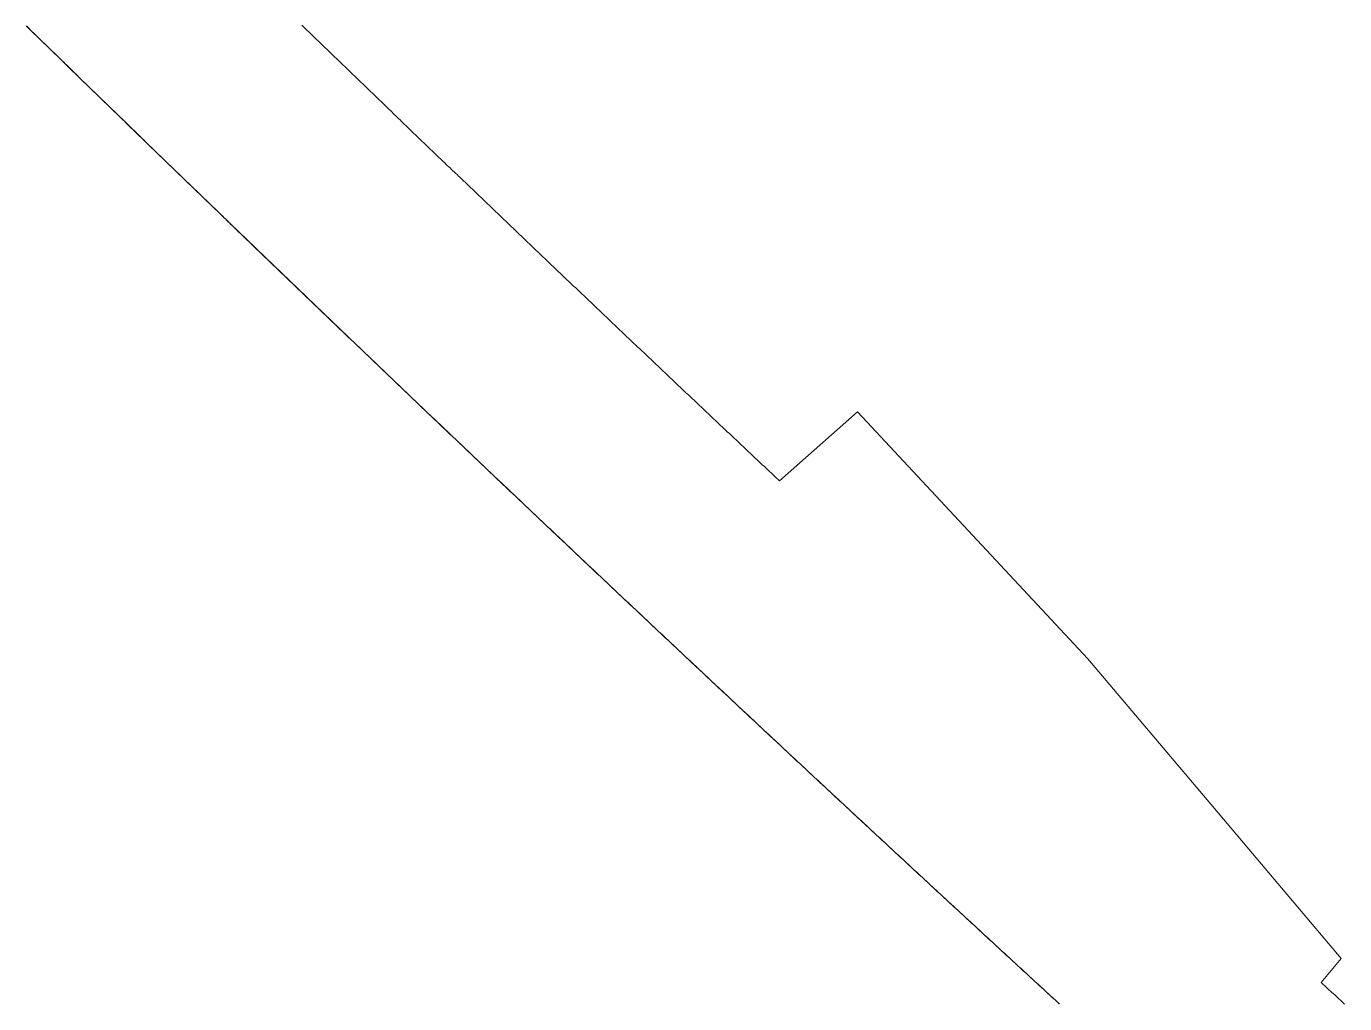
# Model space of a CAD drawing. Extents: x 174934 to 192674, y 648863 to 672607.
# Drawn here: x 188968.6 to 189037.1, y 652396 to 652446.8 of the extents above; entities that cross this region are included whole.
import ezdxf

# ---------------------------------------------------------------- set-up
doc = ezdxf.new("R2010")
doc.units = 0
doc.layers.add('pspecial', color=7, linetype='Continuous', lineweight=0)

msp = doc.modelspace()

# ---------------------------------------------------------------- linework, layer by layer
at = {"layer": 'pspecial', "flags": 128}
for points in [[(188968.583, 652446.804), (188968.655, 652446.734), (188968.726, 652446.664), (188968.798, 652446.594), (188968.87, 652446.524), (188968.941, 652446.454), (188969.013, 652446.385), (188969.084, 652446.315), (188969.156, 652446.245), (188969.228, 652446.175), (188969.299, 652446.105), (188969.371, 652446.036), (188969.442, 652445.966), (188969.514, 652445.896), (188969.586, 652445.826), (188969.657, 652445.756), (188969.729, 652445.687), (188969.8, 652445.617), (188969.872, 652445.547), (188969.944, 652445.477), (188970.015, 652445.408), (188970.087, 652445.338), (188970.159, 652445.268), (188970.23, 652445.198), (188970.302, 652445.129), (188970.374, 652445.059), (188970.445, 652444.989), (188970.517, 652444.919), (188970.589, 652444.849), (188970.66, 652444.78), (188970.732, 652444.71), (188970.804, 652444.64), (188970.875, 652444.571), (188970.947, 652444.501), (188971.019, 652444.431), (188971.09, 652444.361), (188971.162, 652444.292), (188971.234, 652444.222), (188971.305, 652444.152), (188971.377, 652444.082), (188971.449, 652444.013), (188971.52, 652443.943), (188971.592, 652443.873), (188971.664, 652443.804), (188971.735, 652443.734), (188971.807, 652443.664), (188971.879, 652443.594), (188971.951, 652443.525), (188972.022, 652443.455), (188972.094, 652443.385), (188972.166, 652443.316), (188972.237, 652443.246), (188972.309, 652443.176), (188972.381, 652443.107), (188972.453, 652443.037), (188972.524, 652442.967), (188972.596, 652442.898), (188972.668, 652442.828), (188972.74, 652442.758), (188972.811, 652442.689), (188972.883, 652442.619), (188972.955, 652442.549), (188973.027, 652442.48), (188973.098, 652442.41), (188973.17, 652442.34), (188973.242, 652442.271), (188973.314, 652442.201), (188973.385, 652442.132), (188973.457, 652442.062), (188973.529, 652441.992), (188973.601, 652441.923), (188973.673, 652441.853), (188973.744, 652441.783), (188973.816, 652441.714), (188973.888, 652441.644), (188973.96, 652441.575), (188974.031, 652441.505), (188974.103, 652441.435), (188974.175, 652441.366), (188974.247, 652441.296), (188974.319, 652441.226), (188974.39, 652441.157), (188974.462, 652441.087), (188974.534, 652441.018), (188974.606, 652440.948), (188974.678, 652440.879), (188974.75, 652440.809), (188974.821, 652440.739), (188974.893, 652440.67), (188974.965, 652440.6), (188975.037, 652440.531), (188975.109, 652440.461), (188975.181, 652440.392), (188975.252, 652440.322), (188975.324, 652440.252), (188975.396, 652440.183), (188975.468, 652440.113), (188975.54, 652440.044), (188975.612, 652439.974), (188975.683, 652439.905), (188975.755, 652439.835), (188975.827, 652439.766), (188975.899, 652439.696), (188975.971, 652439.626), (188976.043, 652439.557), (188976.115, 652439.487), (188976.187, 652439.418), (188976.258, 652439.348), (188976.33, 652439.279), (188976.402, 652439.209), (188976.474, 652439.14), (188976.546, 652439.07), (188976.618, 652439.001), (188976.69, 652438.931), (188976.762, 652438.862), (188976.834, 652438.792), (188976.906, 652438.723), (188976.977, 652438.653), (188977.049, 652438.584), (188977.121, 652438.514), (188977.193, 652438.445), (188977.265, 652438.375), (188977.337, 652438.306), (188977.409, 652438.236), (188977.481, 652438.167), (188977.553, 652438.097), (188977.625, 652438.028), (188977.697, 652437.959), (188977.769, 652437.889), (188977.841, 652437.82), (188977.912, 652437.75), (188977.984, 652437.681), (188978.056, 652437.611), (188978.128, 652437.542), (188978.2, 652437.472), (188978.272, 652437.403), (188978.344, 652437.334), (188978.416, 652437.264), (188978.488, 652437.195), (188978.56, 652437.125), (188978.632, 652437.056), (188978.704, 652436.986), (188978.776, 652436.917), (188978.848, 652436.848), (188978.92, 652436.778), (188978.992, 652436.709), (188979.064, 652436.639), (188979.136, 652436.57), (188979.208, 652436.5), (188979.28, 652436.431), (188979.352, 652436.362), (188979.424, 652436.292), (188979.496, 652436.223), (188979.568, 652436.154), (188979.64, 652436.084), (188979.712, 652436.015), (188979.784, 652435.945), (188979.856, 652435.876), (188979.928, 652435.807), (188980, 652435.737), (188980.072, 652435.668), (188980.144, 652435.599), (188980.216, 652435.529), (188980.288, 652435.46), (188980.36, 652435.39), (188980.432, 652435.321), (188980.504, 652435.252), (188980.576, 652435.182), (188980.648, 652435.113), (188980.72, 652435.044), (188980.793, 652434.974), (188980.865, 652434.905), (188980.937, 652434.836), (188981.009, 652434.766), (188981.081, 652434.697), (188981.153, 652434.628), (188981.225, 652434.558), (188981.297, 652434.489), (188981.369, 652434.42), (188981.441, 652434.35), (188981.513, 652434.281), (188981.585, 652434.212), (188981.657, 652434.143), (188981.73, 652434.073), (188981.802, 652434.004), (188981.874, 652433.935), (188981.946, 652433.865), (188982.018, 652433.796), (188982.09, 652433.727), (188982.162, 652433.657), (188982.234, 652433.588), (188982.306, 652433.519), (188982.378, 652433.45), (188982.451, 652433.38), (188982.523, 652433.311), (188982.595, 652433.242), (188982.667, 652433.173), (188982.739, 652433.103), (188982.811, 652433.034), (188982.883, 652432.965), (188982.956, 652432.896), (188983.028, 652432.826), (188983.1, 652432.757), (188983.172, 652432.688), (188983.244, 652432.619), (188983.316, 652432.549), (188983.388, 652432.48), (188983.461, 652432.411), (188983.533, 652432.342), (188983.605, 652432.272), (188983.677, 652432.203), (188983.749, 652432.134), (188983.821, 652432.065), (188983.894, 652431.996), (188983.966, 652431.926), (188984.038, 652431.857), (188984.11, 652431.788), (188984.182, 652431.719), (188984.255, 652431.649), (188984.327, 652431.58), (188984.399, 652431.511), (188984.471, 652431.442), (188984.543, 652431.373), (188984.616, 652431.304), (188984.688, 652431.234), (188984.76, 652431.165), (188984.832, 652431.096), (188984.904, 652431.027), (188984.977, 652430.958), (188985.049, 652430.888), (188985.121, 652430.819), (188985.193, 652430.75), (188985.265, 652430.681), (188985.338, 652430.612), (188985.41, 652430.543), (188985.482, 652430.474), (188985.554, 652430.404), (188985.627, 652430.335), (188985.699, 652430.266), (188985.771, 652430.197), (188985.843, 652430.128), (188985.916, 652430.059), (188985.988, 652429.99), (188986.06, 652429.92), (188986.132, 652429.851), (188986.205, 652429.782), (188986.277, 652429.713), (188986.349, 652429.644), (188986.422, 652429.575), (188986.494, 652429.506), (188986.566, 652429.437), (188986.638, 652429.368), (188986.711, 652429.298), (188986.783, 652429.229), (188986.855, 652429.16), (188986.927, 652429.091), (188987, 652429.022), (188987.072, 652428.953), (188987.144, 652428.884), (188987.217, 652428.815), (188987.289, 652428.746), (188987.361, 652428.677), (188987.434, 652428.608), (188987.506, 652428.539), (188987.578, 652428.469), (188987.651, 652428.4), (188987.723, 652428.331), (188987.795, 652428.262), (188987.868, 652428.193), (188987.94, 652428.124), (188988.012, 652428.055), (188988.085, 652427.986), (188988.157, 652427.917), (188988.229, 652427.848), (188988.302, 652427.779), (188988.374, 652427.71), (188988.446, 652427.641), (188988.519, 652427.572), (188988.591, 652427.503), (188988.663, 652427.434), (188988.736, 652427.365), (188988.808, 652427.296), (188988.88, 652427.227), (188988.953, 652427.158), (188989.025, 652427.089), (188989.098, 652427.02), (188989.17, 652426.951), (188989.242, 652426.882), (188989.315, 652426.813), (188989.387, 652426.744), (188989.459, 652426.675), (188989.532, 652426.606), (188989.604, 652426.537), (188989.677, 652426.468), (188989.749, 652426.399), (188989.821, 652426.33), (188989.894, 652426.261), (188989.966, 652426.192), (188990.039, 652426.123), (188990.111, 652426.054), (188990.184, 652425.985), (188990.256, 652425.916), (188990.328, 652425.847), (188990.401, 652425.778), (188990.473, 652425.709), (188990.546, 652425.64), (188990.618, 652425.571), (188990.691, 652425.502), (188990.763, 652425.433), (188990.835, 652425.364), (188990.908, 652425.296), (188990.98, 652425.227), (188991.053, 652425.158), (188991.125, 652425.089), (188991.198, 652425.02), (188991.27, 652424.951), (188991.343, 652424.882), (188991.415, 652424.813), (188991.488, 652424.744), (188991.56, 652424.675), (188991.632, 652424.606), (188991.705, 652424.537), (188991.777, 652424.469), (188991.85, 652424.4), (188991.922, 652424.331), (188991.995, 652424.262), (188992.067, 652424.193), (188992.14, 652424.124), (188992.212, 652424.055), (188992.285, 652423.986), (188992.357, 652423.918), (188992.43, 652423.849), (188992.502, 652423.78), (188992.575, 652423.711), (188992.647, 652423.642), (188992.72, 652423.573), (188992.792, 652423.504), (188992.865, 652423.435), (188992.937, 652423.367), (188993.01, 652423.298), (188993.083, 652423.229), (188993.155, 652423.16), (188993.228, 652423.091), (188993.3, 652423.022), (188993.373, 652422.954), (188993.445, 652422.885), (188993.518, 652422.816), (188993.59, 652422.747), (188993.663, 652422.678), (188993.735, 652422.609), (188993.808, 652422.541), (188993.881, 652422.472), (188993.953, 652422.403), (188994.026, 652422.334), (188994.098, 652422.265), (188994.171, 652422.197), (188994.243, 652422.128), (188994.316, 652422.059), (188994.389, 652421.99), (188994.461, 652421.921), (188994.534, 652421.853), (188994.606, 652421.784), (188994.679, 652421.715), (188994.751, 652421.646), (188994.824, 652421.578), (188994.897, 652421.509), (188994.969, 652421.44), (188995.042, 652421.371), (188995.114, 652421.302), (188995.187, 652421.234), (188995.26, 652421.165), (188995.332, 652421.096), (188995.405, 652421.027), (188995.478, 652420.959), (188995.55, 652420.89), (188995.623, 652420.821), (188995.695, 652420.752), (188995.768, 652420.684), (188995.841, 652420.615), (188995.913, 652420.546), (188995.986, 652420.478), (188996.059, 652420.409), (188996.131, 652420.34), (188996.204, 652420.271), (188996.277, 652420.203), (188996.349, 652420.134), (188996.422, 652420.065), (188996.494, 652419.997), (188996.567, 652419.928), (188996.64, 652419.859), (188996.712, 652419.79), (188996.785, 652419.722), (188996.858, 652419.653), (188996.93, 652419.584), (188997.003, 652419.516), (188997.076, 652419.447), (188997.149, 652419.378), (188997.221, 652419.31), (188997.294, 652419.241), (188997.367, 652419.172), (188997.439, 652419.104), (188997.512, 652419.035), (188997.585, 652418.966), (188997.657, 652418.898), (188997.73, 652418.829), (188997.803, 652418.76), (188997.876, 652418.692), (188997.948, 652418.623), (188998.021, 652418.554), (188998.094, 652418.486), (188998.166, 652418.417), (188998.239, 652418.348), (188998.312, 652418.28), (188998.385, 652418.211), (188998.457, 652418.143), (188998.53, 652418.074), (188998.603, 652418.005), (188998.676, 652417.937), (188998.748, 652417.868), (188998.821, 652417.799), (188998.894, 652417.731), (188998.967, 652417.662), (188999.039, 652417.594), (188999.112, 652417.525), (188999.185, 652417.456), (188999.258, 652417.388), (188999.33, 652417.319), (188999.403, 652417.251), (188999.476, 652417.182), (188999.549, 652417.113), (188999.621, 652417.045), (188999.694, 652416.976), (188999.767, 652416.908), (188999.84, 652416.839), (188999.913, 652416.771), (188999.985, 652416.702), (189000.058, 652416.633), (189000.131, 652416.565), (189000.204, 652416.496), (189000.277, 652416.428), (189000.349, 652416.359), (189000.422, 652416.291), (189000.495, 652416.222), (189000.568, 652416.154), (189000.641, 652416.085), (189000.713, 652416.016), (189000.786, 652415.948), (189000.859, 652415.879), (189000.932, 652415.811), (189001.005, 652415.742), (189001.078, 652415.674), (189001.15, 652415.605), (189001.223, 652415.537), (189001.296, 652415.468), (189001.369, 652415.4), (189001.442, 652415.331), (189001.515, 652415.263), (189001.587, 652415.194), (189001.66, 652415.126), (189001.733, 652415.057), (189001.806, 652414.989), (189001.879, 652414.92), (189001.952, 652414.852), (189002.025, 652414.783), (189002.097, 652414.715), (189002.17, 652414.646), (189002.243, 652414.578), (189002.316, 652414.509), (189002.389, 652414.441), (189002.462, 652414.372), (189002.535, 652414.304), (189002.608, 652414.236), (189002.681, 652414.167), (189002.753, 652414.099), (189002.826, 652414.03), (189002.899, 652413.962), (189002.972, 652413.893), (189003.045, 652413.825), (189003.118, 652413.756), (189003.191, 652413.688), (189003.264, 652413.62), (189003.337, 652413.551), (189003.41, 652413.483), (189003.483, 652413.414), (189003.555, 652413.346), (189003.628, 652413.277), (189003.701, 652413.209), (189003.774, 652413.141), (189003.847, 652413.072), (189003.92, 652413.004), (189003.993, 652412.935), (189004.066, 652412.867), (189004.139, 652412.799), (189004.212, 652412.73), (189004.285, 652412.662), (189004.358, 652412.593), (189004.431, 652412.525), (189004.504, 652412.457), (189004.577, 652412.388), (189004.65, 652412.32), (189004.723, 652412.251), (189004.796, 652412.183), (189004.869, 652412.115), (189004.942, 652412.046), (189005.015, 652411.978), (189005.088, 652411.91), (189005.161, 652411.841), (189005.234, 652411.773), (189005.307, 652411.705), (189005.38, 652411.636), (189005.453, 652411.568), (189005.526, 652411.499), (189005.599, 652411.431), (189005.672, 652411.363), (189005.745, 652411.294), (189005.818, 652411.226), (189005.891, 652411.158), (189005.964, 652411.089), (189006.037, 652411.021), (189006.11, 652410.953), (189006.183, 652410.885), (189006.256, 652410.816), (189006.329, 652410.748), (189006.402, 652410.68), (189006.475, 652410.611), (189006.548, 652410.543), (189006.621, 652410.475), (189006.694, 652410.406), (189006.767, 652410.338), (189006.84, 652410.27), (189006.913, 652410.201), (189006.986, 652410.133), (189007.059, 652410.065), (189007.132, 652409.997), (189007.205, 652409.928), (189007.278, 652409.86), (189007.351, 652409.792), (189007.425, 652409.724), (189007.498, 652409.655), (189007.571, 652409.587), (189007.644, 652409.519), (189007.717, 652409.451), (189007.79, 652409.382), (189007.863, 652409.314), (189007.936, 652409.246), (189008.009, 652409.178), (189008.082, 652409.109), (189008.155, 652409.041), (189008.228, 652408.973), (189008.302, 652408.905), (189008.375, 652408.836), (189008.448, 652408.768), (189008.521, 652408.7), (189008.594, 652408.632), (189008.667, 652408.563), (189008.74, 652408.495), (189008.813, 652408.427), (189008.887, 652408.359), (189008.96, 652408.291), (189009.033, 652408.222), (189009.106, 652408.154), (189009.179, 652408.086), (189009.252, 652408.018), (189009.325, 652407.95), (189009.398, 652407.881), (189009.472, 652407.813), (189009.545, 652407.745), (189009.618, 652407.677), (189009.691, 652407.609), (189009.764, 652407.541), (189009.837, 652407.472), (189009.911, 652407.404), (189009.984, 652407.336), (189010.057, 652407.268), (189010.13, 652407.2), (189010.203, 652407.132), (189010.276, 652407.063), (189010.35, 652406.995), (189010.423, 652406.927), (189010.496, 652406.859), (189010.569, 652406.791), (189010.642, 652406.723), (189010.716, 652406.655), (189010.789, 652406.586), (189010.862, 652406.518), (189010.935, 652406.45), (189011.008, 652406.382), (189011.082, 652406.314), (189011.155, 652406.246), (189011.228, 652406.178), (189011.301, 652406.11), (189011.374, 652406.041), (189011.448, 652405.973), (189011.521, 652405.905), (189011.594, 652405.837), (189011.667, 652405.769), (189011.741, 652405.701), (189011.814, 652405.633), (189011.887, 652405.565), (189011.96, 652405.497), (189012.034, 652405.429), (189012.107, 652405.361), (189012.18, 652405.292), (189012.253, 652405.224), (189012.327, 652405.156), (189012.4, 652405.088), (189012.473, 652405.02), (189012.546, 652404.952), (189012.62, 652404.884), (189012.693, 652404.816), (189012.766, 652404.748), (189012.839, 652404.68), (189012.913, 652404.612), (189012.986, 652404.544), (189013.059, 652404.476), (189013.133, 652404.408), (189013.206, 652404.34), (189013.279, 652404.272), (189013.352, 652404.204), (189013.426, 652404.136), (189013.499, 652404.068), (189013.572, 652404), (189013.646, 652403.932), (189013.719, 652403.864), (189013.792, 652403.796), (189013.866, 652403.727), (189013.939, 652403.659), (189014.012, 652403.591), (189014.086, 652403.523), (189014.159, 652403.455), (189014.232, 652403.387), (189014.306, 652403.32), (189014.379, 652403.252), (189014.452, 652403.184), (189014.526, 652403.116), (189014.599, 652403.048), (189014.672, 652402.98), (189014.746, 652402.912), (189014.819, 652402.844), (189014.892, 652402.776), (189014.966, 652402.708), (189015.039, 652402.64), (189015.112, 652402.572), (189015.186, 652402.504), (189015.259, 652402.436), (189015.332, 652402.368), (189015.406, 652402.3), (189015.479, 652402.232), (189015.553, 652402.164), (189015.626, 652402.096), (189015.699, 652402.028), (189015.773, 652401.96), (189015.846, 652401.892), (189015.919, 652401.824), (189015.993, 652401.757), (189016.066, 652401.689), (189016.14, 652401.621), (189016.213, 652401.553), (189016.286, 652401.485), (189016.36, 652401.417), (189016.433, 652401.349), (189016.507, 652401.281), (189016.58, 652401.213), (189016.653, 652401.145), (189016.727, 652401.077), (189016.8, 652401.01), (189016.874, 652400.942), (189016.947, 652400.874), (189017.021, 652400.806), (189017.094, 652400.738), (189017.167, 652400.67), (189017.241, 652400.602), (189017.314, 652400.534), (189017.388, 652400.467), (189017.461, 652400.399), (189017.535, 652400.331), (189017.608, 652400.263), (189017.682, 652400.195), (189017.755, 652400.127), (189017.829, 652400.059), (189017.902, 652399.992), (189017.975, 652399.924), (189018.049, 652399.856), (189018.122, 652399.788), (189018.196, 652399.72), (189018.269, 652399.652), (189018.343, 652399.585), (189018.416, 652399.517), (189018.49, 652399.449), (189018.563, 652399.381), (189018.637, 652399.313), (189018.71, 652399.245), (189018.784, 652399.178), (189018.857, 652399.11), (189018.931, 652399.042), (189019.004, 652398.974), (189019.078, 652398.906), (189019.151, 652398.839), (189019.225, 652398.771), (189019.298, 652398.703), (189019.372, 652398.635), (189019.445, 652398.567), (189019.519, 652398.5), (189019.592, 652398.432), (189019.666, 652398.364), (189019.739, 652398.296), (189019.813, 652398.229), (189019.887, 652398.161), (189019.96, 652398.093), (189020.034, 652398.025), (189020.107, 652397.958), (189020.181, 652397.89), (189020.254, 652397.822), (189020.328, 652397.754), (189020.401, 652397.687), (189020.475, 652397.619), (189020.548, 652397.551), (189020.622, 652397.483), (189020.696, 652397.416), (189020.769, 652397.348), (189020.843, 652397.28), (189020.916, 652397.212), (189020.99, 652397.145), (189021.064, 652397.077), (189021.137, 652397.009), (189021.211, 652396.942), (189021.284, 652396.874), (189021.358, 652396.806), (189021.431, 652396.738), (189021.505, 652396.671), (189021.579, 652396.603), (189021.652, 652396.535), (189021.726, 652396.468), (189021.799, 652396.4), (189021.873, 652396.332), (189021.947, 652396.265), (189022.02, 652396.197), (189022.094, 652396.129), (189022.168, 652396.062), (189022.241, 652395.994)], [(189022.246, 652395.99), (189022.172, 652396.057), (189022.099, 652396.125), (189022.025, 652396.193), (189021.951, 652396.26), (189021.878, 652396.328), (189021.804, 652396.396), (189021.731, 652396.463), (189021.657, 652396.531), (189021.583, 652396.599), (189021.51, 652396.666), (189021.436, 652396.734), (189021.363, 652396.802), (189021.289, 652396.87), (189021.215, 652396.937), (189021.142, 652397.005), (189021.068, 652397.073), (189020.995, 652397.14), (189020.921, 652397.208), (189020.847, 652397.276), (189020.774, 652397.344), (189020.7, 652397.411), (189020.627, 652397.479), (189020.553, 652397.547), (189020.48, 652397.615), (189020.406, 652397.682), (189020.332, 652397.75), (189020.259, 652397.818), (189020.185, 652397.886), (189020.112, 652397.953), (189020.038, 652398.021), (189019.965, 652398.089), (189019.891, 652398.157), (189019.818, 652398.224), (189019.744, 652398.292), (189019.671, 652398.36), (189019.597, 652398.428), (189019.524, 652398.495), (189019.45, 652398.563), (189019.376, 652398.631), (189019.303, 652398.699), (189019.229, 652398.767), (189019.156, 652398.834), (189019.082, 652398.902), (189019.009, 652398.97), (189018.935, 652399.038), (189018.862, 652399.106), (189018.788, 652399.173), (189018.715, 652399.241), (189018.641, 652399.309), (189018.568, 652399.377), (189018.494, 652399.445), (189018.421, 652399.512), (189018.347, 652399.58), (189018.274, 652399.648), (189018.201, 652399.716), (189018.127, 652399.784), (189018.054, 652399.852), (189017.98, 652399.919), (189017.907, 652399.987), (189017.833, 652400.055), (189017.76, 652400.123), (189017.686, 652400.191), (189017.613, 652400.259), (189017.539, 652400.327), (189017.466, 652400.394), (189017.392, 652400.462), (189017.319, 652400.53), (189017.246, 652400.598), (189017.172, 652400.666), (189017.099, 652400.734), (189017.025, 652400.802), (189016.952, 652400.87), (189016.878, 652400.937), (189016.805, 652401.005), (189016.732, 652401.073), (189016.658, 652401.141), (189016.585, 652401.209), (189016.511, 652401.277), (189016.438, 652401.345), (189016.364, 652401.413), (189016.291, 652401.481), (189016.218, 652401.548), (189016.144, 652401.616), (189016.071, 652401.684), (189015.997, 652401.752), (189015.924, 652401.82), (189015.851, 652401.888), (189015.777, 652401.956), (189015.704, 652402.024), (189015.631, 652402.092), (189015.557, 652402.16), (189015.484, 652402.228), (189015.41, 652402.296), (189015.337, 652402.364), (189015.264, 652402.432), (189015.19, 652402.5), (189015.117, 652402.568), (189015.044, 652402.635), (189014.97, 652402.703), (189014.897, 652402.771), (189014.824, 652402.839), (189014.75, 652402.907), (189014.677, 652402.975), (189014.603, 652403.043), (189014.53, 652403.111), (189014.457, 652403.179), (189014.383, 652403.247), (189014.31, 652403.315), (189014.237, 652403.383), (189014.163, 652403.451), (189014.09, 652403.519), (189014.017, 652403.587), (189013.944, 652403.655), (189013.87, 652403.723), (189013.797, 652403.791), (189013.724, 652403.859), (189013.65, 652403.927), (189013.577, 652403.995), (189013.504, 652404.063), (189013.43, 652404.131), (189013.357, 652404.199), (189013.284, 652404.267), (189013.21, 652404.335), (189013.137, 652404.403), (189013.064, 652404.471), (189012.991, 652404.539), (189012.917, 652404.608), (189012.844, 652404.676), (189012.771, 652404.744), (189012.698, 652404.812), (189012.624, 652404.88), (189012.551, 652404.948), (189012.478, 652405.016), (189012.404, 652405.084), (189012.331, 652405.152), (189012.258, 652405.22), (189012.185, 652405.288), (189012.111, 652405.356), (189012.038, 652405.424), (189011.965, 652405.492), (189011.892, 652405.56), (189011.818, 652405.629), (189011.745, 652405.697), (189011.672, 652405.765), (189011.599, 652405.833), (189011.526, 652405.901), (189011.452, 652405.969), (189011.379, 652406.037), (189011.306, 652406.105), (189011.233, 652406.173), (189011.159, 652406.241), (189011.086, 652406.31), (189011.013, 652406.378), (189010.94, 652406.446), (189010.867, 652406.514), (189010.793, 652406.582), (189010.72, 652406.65), (189010.647, 652406.718), (189010.574, 652406.787), (189010.501, 652406.855), (189010.427, 652406.923), (189010.354, 652406.991), (189010.281, 652407.059), (189010.208, 652407.127), (189010.135, 652407.195), (189010.062, 652407.264), (189009.988, 652407.332), (189009.915, 652407.4), (189009.842, 652407.468), (189009.769, 652407.536), (189009.696, 652407.604), (189009.623, 652407.673), (189009.549, 652407.741), (189009.476, 652407.809), (189009.403, 652407.877), (189009.33, 652407.945), (189009.257, 652408.013), (189009.184, 652408.082), (189009.111, 652408.15), (189009.037, 652408.218), (189008.964, 652408.286), (189008.891, 652408.354), (189008.818, 652408.423), (189008.745, 652408.491), (189008.672, 652408.559), (189008.599, 652408.627), (189008.526, 652408.696), (189008.452, 652408.764), (189008.379, 652408.832), (189008.306, 652408.9), (189008.233, 652408.968), (189008.16, 652409.037), (189008.087, 652409.105), (189008.014, 652409.173), (189007.941, 652409.241), (189007.868, 652409.31), (189007.795, 652409.378), (189007.721, 652409.446), (189007.648, 652409.514), (189007.575, 652409.583), (189007.502, 652409.651), (189007.429, 652409.719), (189007.356, 652409.788), (189007.283, 652409.856), (189007.21, 652409.924), (189007.137, 652409.992), (189007.064, 652410.061), (189006.991, 652410.129), (189006.918, 652410.197), (189006.845, 652410.265), (189006.772, 652410.334), (189006.699, 652410.402), (189006.625, 652410.47), (189006.552, 652410.539), (189006.479, 652410.607), (189006.406, 652410.675), (189006.333, 652410.744), (189006.26, 652410.812), (189006.187, 652410.88), (189006.114, 652410.949), (189006.041, 652411.017), (189005.968, 652411.085), (189005.895, 652411.153), (189005.822, 652411.222), (189005.749, 652411.29), (189005.676, 652411.358), (189005.603, 652411.427), (189005.53, 652411.495), (189005.457, 652411.563), (189005.384, 652411.632), (189005.311, 652411.7), (189005.238, 652411.769), (189005.165, 652411.837), (189005.092, 652411.905), (189005.019, 652411.974), (189004.946, 652412.042), (189004.873, 652412.11), (189004.8, 652412.179), (189004.727, 652412.247), (189004.654, 652412.315), (189004.581, 652412.384), (189004.508, 652412.452), (189004.435, 652412.521), (189004.362, 652412.589), (189004.29, 652412.657), (189004.217, 652412.726), (189004.144, 652412.794), (189004.071, 652412.863), (189003.998, 652412.931), (189003.925, 652412.999), (189003.852, 652413.068), (189003.779, 652413.136), (189003.706, 652413.205), (189003.633, 652413.273), (189003.56, 652413.341), (189003.487, 652413.41), (189003.414, 652413.478), (189003.341, 652413.547), (189003.268, 652413.615), (189003.195, 652413.684), (189003.123, 652413.752), (189003.05, 652413.82), (189002.977, 652413.889), (189002.904, 652413.957), (189002.831, 652414.026), (189002.758, 652414.094), (189002.685, 652414.163), (189002.612, 652414.231), (189002.539, 652414.3), (189002.466, 652414.368), (189002.394, 652414.437), (189002.321, 652414.505), (189002.248, 652414.574), (189002.175, 652414.642), (189002.102, 652414.71), (189002.029, 652414.779), (189001.956, 652414.847), (189001.883, 652414.916), (189001.811, 652414.984), (189001.738, 652415.053), (189001.665, 652415.121), (189001.592, 652415.19), (189001.519, 652415.258), (189001.446, 652415.327), (189001.374, 652415.395), (189001.301, 652415.464), (189001.228, 652415.532), (189001.155, 652415.601), (189001.082, 652415.67), (189001.009, 652415.738), (189000.936, 652415.807), (189000.864, 652415.875), (189000.791, 652415.944), (189000.718, 652416.012), (189000.645, 652416.081), (189000.572, 652416.149), (189000.5, 652416.218), (189000.427, 652416.286), (189000.354, 652416.355), (189000.281, 652416.423), (189000.208, 652416.492), (189000.136, 652416.561), (189000.063, 652416.629), (188999.99, 652416.698), (188999.917, 652416.766), (188999.844, 652416.835), (188999.772, 652416.903), (188999.699, 652416.972), (188999.626, 652417.041), (188999.553, 652417.109), (188999.48, 652417.178), (188999.408, 652417.246), (188999.335, 652417.315), (188999.262, 652417.383), (188999.189, 652417.452), (188999.117, 652417.521), (188999.044, 652417.589), (188998.971, 652417.658), (188998.898, 652417.726), (188998.826, 652417.795), (188998.753, 652417.864), (188998.68, 652417.932), (188998.607, 652418.001), (188998.535, 652418.07), (188998.462, 652418.138), (188998.389, 652418.207), (188998.316, 652418.275), (188998.244, 652418.344), (188998.171, 652418.413), (188998.098, 652418.481), (188998.026, 652418.55), (188997.953, 652418.619), (188997.88, 652418.687), (188997.807, 652418.756), (188997.735, 652418.825), (188997.662, 652418.893), (188997.589, 652418.962), (188997.517, 652419.031), (188997.444, 652419.099), (188997.371, 652419.168), (188997.299, 652419.237), (188997.226, 652419.305), (188997.153, 652419.374), (188997.08, 652419.443), (188997.008, 652419.511), (188996.935, 652419.58), (188996.862, 652419.649), (188996.79, 652419.717), (188996.717, 652419.786), (188996.644, 652419.855), (188996.572, 652419.923), (188996.499, 652419.992), (188996.426, 652420.061), (188996.354, 652420.13), (188996.281, 652420.198), (188996.208, 652420.267), (188996.136, 652420.336), (188996.063, 652420.404), (188995.991, 652420.473), (188995.918, 652420.542), (188995.845, 652420.611), (188995.773, 652420.679), (188995.7, 652420.748), (188995.627, 652420.817), (188995.555, 652420.886), (188995.482, 652420.954), (188995.409, 652421.023), (188995.337, 652421.092), (188995.264, 652421.161), (188995.192, 652421.229), (188995.119, 652421.298), (188995.046, 652421.367), (188994.974, 652421.436), (188994.901, 652421.504), (188994.829, 652421.573), (188994.756, 652421.642), (188994.683, 652421.711), (188994.611, 652421.78), (188994.538, 652421.848), (188994.466, 652421.917), (188994.393, 652421.986), (188994.321, 652422.055), (188994.248, 652422.123), (188994.175, 652422.192), (188994.103, 652422.261), (188994.03, 652422.33), (188993.958, 652422.399), (188993.885, 652422.467), (188993.813, 652422.536), (188993.74, 652422.605), (188993.667, 652422.674), (188993.595, 652422.743), (188993.522, 652422.812), (188993.45, 652422.88), (188993.377, 652422.949), (188993.305, 652423.018), (188993.232, 652423.087), (188993.16, 652423.156), (188993.087, 652423.225), (188993.015, 652423.293), (188992.942, 652423.362), (188992.87, 652423.431), (188992.797, 652423.5), (188992.724, 652423.569), (188992.652, 652423.638), (188992.579, 652423.707), (188992.507, 652423.775), (188992.434, 652423.844), (188992.362, 652423.913), (188992.289, 652423.982), (188992.217, 652424.051), (188992.144, 652424.12), (188992.072, 652424.189), (188991.999, 652424.258), (188991.927, 652424.326), (188991.854, 652424.395), (188991.782, 652424.464), (188991.71, 652424.533), (188991.637, 652424.602), (188991.565, 652424.671), (188991.492, 652424.74), (188991.42, 652424.809), (188991.347, 652424.878), (188991.275, 652424.947), (188991.202, 652425.015), (188991.13, 652425.084), (188991.057, 652425.153), (188990.985, 652425.222), (188990.912, 652425.291), (188990.84, 652425.36), (188990.768, 652425.429), (188990.695, 652425.498), (188990.623, 652425.567), (188990.55, 652425.636), (188990.478, 652425.705), (188990.405, 652425.774), (188990.333, 652425.843), (188990.261, 652425.912), (188990.188, 652425.981), (188990.116, 652426.05), (188990.043, 652426.119), (188989.971, 652426.188), (188989.898, 652426.256), (188989.826, 652426.325), (188989.754, 652426.394), (188989.681, 652426.463), (188989.609, 652426.532), (188989.536, 652426.601), (188989.464, 652426.67), (188989.392, 652426.739), (188989.319, 652426.808), (188989.247, 652426.877), (188989.175, 652426.946), (188989.102, 652427.015), (188989.03, 652427.084), (188988.957, 652427.153), (188988.885, 652427.222), (188988.813, 652427.291), (188988.74, 652427.36), (188988.668, 652427.429), (188988.596, 652427.498), (188988.523, 652427.567), (188988.451, 652427.637), (188988.379, 652427.706), (188988.306, 652427.775), (188988.234, 652427.844), (188988.161, 652427.913), (188988.089, 652427.982), (188988.017, 652428.051), (188987.944, 652428.12), (188987.872, 652428.189), (188987.8, 652428.258), (188987.727, 652428.327), (188987.655, 652428.396), (188987.583, 652428.465), (188987.511, 652428.534), (188987.438, 652428.603), (188987.366, 652428.672), (188987.294, 652428.741), (188987.221, 652428.81), (188987.149, 652428.88), (188987.077, 652428.949), (188987.004, 652429.018), (188986.932, 652429.087), (188986.86, 652429.156), (188986.787, 652429.225), (188986.715, 652429.294), (188986.643, 652429.363), (188986.571, 652429.432), (188986.498, 652429.501), (188986.426, 652429.57), (188986.354, 652429.64), (188986.282, 652429.709), (188986.209, 652429.778), (188986.137, 652429.847), (188986.065, 652429.916), (188985.992, 652429.985), (188985.92, 652430.054), (188985.848, 652430.123), (188985.776, 652430.193), (188985.703, 652430.262), (188985.631, 652430.331), (188985.559, 652430.4), (188985.487, 652430.469), (188985.414, 652430.538), (188985.342, 652430.607), (188985.27, 652430.677), (188985.198, 652430.746), (188985.126, 652430.815), (188985.053, 652430.884), (188984.981, 652430.953), (188984.909, 652431.022), (188984.837, 652431.092), (188984.764, 652431.161), (188984.692, 652431.23), (188984.62, 652431.299), (188984.548, 652431.368), (188984.476, 652431.438), (188984.403, 652431.507), (188984.331, 652431.576), (188984.259, 652431.645), (188984.187, 652431.714), (188984.115, 652431.784), (188984.043, 652431.853), (188983.97, 652431.922), (188983.898, 652431.991), (188983.826, 652432.06), (188983.754, 652432.13), (188983.682, 652432.199), (188983.609, 652432.268), (188983.537, 652432.337), (188983.465, 652432.406), (188983.393, 652432.476), (188983.321, 652432.545), (188983.249, 652432.614), (188983.177, 652432.683), (188983.104, 652432.753), (188983.032, 652432.822), (188982.96, 652432.891), (188982.888, 652432.96), (188982.816, 652433.03), (188982.744, 652433.099), (188982.672, 652433.168), (188982.599, 652433.237), (188982.527, 652433.307), (188982.455, 652433.376), (188982.383, 652433.445), (188982.311, 652433.515), (188982.239, 652433.584), (188982.167, 652433.653), (188982.095, 652433.722), (188982.022, 652433.792), (188981.95, 652433.861), (188981.878, 652433.93), (188981.806, 652434), (188981.734, 652434.069), (188981.662, 652434.138), (188981.59, 652434.207), (188981.518, 652434.277), (188981.446, 652434.346), (188981.374, 652434.415), (188981.302, 652434.485), (188981.229, 652434.554), (188981.157, 652434.623), (188981.085, 652434.693), (188981.013, 652434.762), (188980.941, 652434.831), (188980.869, 652434.901), (188980.797, 652434.97), (188980.725, 652435.039), (188980.653, 652435.109), (188980.581, 652435.178), (188980.509, 652435.247), (188980.437, 652435.317), (188980.365, 652435.386), (188980.293, 652435.455), (188980.221, 652435.525), (188980.149, 652435.594), (188980.077, 652435.663), (188980.005, 652435.733), (188979.933, 652435.802), (188979.861, 652435.872), (188979.789, 652435.941), (188979.717, 652436.01), (188979.645, 652436.08), (188979.573, 652436.149), (188979.501, 652436.219), (188979.429, 652436.288), (188979.357, 652436.357), (188979.284, 652436.427), (188979.213, 652436.496), (188979.141, 652436.566), (188979.069, 652436.635), (188978.997, 652436.704), (188978.925, 652436.774), (188978.853, 652436.843), (188978.781, 652436.913), (188978.709, 652436.982), (188978.637, 652437.051), (188978.565, 652437.121), (188978.493, 652437.19), (188978.421, 652437.26), (188978.349, 652437.329), (188978.277, 652437.399), (188978.205, 652437.468), (188978.133, 652437.537), (188978.061, 652437.607), (188977.989, 652437.676), (188977.917, 652437.746), (188977.845, 652437.815), (188977.773, 652437.885), (188977.701, 652437.954), (188977.629, 652438.024), (188977.557, 652438.093), (188977.485, 652438.163), (188977.413, 652438.232), (188977.342, 652438.302), (188977.27, 652438.371), (188977.198, 652438.44), (188977.126, 652438.51), (188977.054, 652438.579), (188976.982, 652438.649), (188976.91, 652438.718), (188976.838, 652438.788), (188976.766, 652438.857), (188976.694, 652438.927), (188976.622, 652438.996), (188976.551, 652439.066), (188976.479, 652439.135), (188976.407, 652439.205), (188976.335, 652439.274), (188976.263, 652439.344), (188976.191, 652439.414), (188976.119, 652439.483), (188976.047, 652439.553), (188975.975, 652439.622), (188975.904, 652439.692), (188975.832, 652439.761), (188975.76, 652439.831), (188975.688, 652439.9), (188975.616, 652439.97), (188975.544, 652440.039), (188975.472, 652440.109), (188975.401, 652440.178), (188975.329, 652440.248), (188975.257, 652440.318), (188975.185, 652440.387), (188975.113, 652440.457), (188975.041, 652440.526), (188974.97, 652440.596), (188974.898, 652440.665), (188974.826, 652440.735), (188974.754, 652440.805), (188974.682, 652440.874), (188974.61, 652440.944), (188974.539, 652441.013), (188974.467, 652441.083), (188974.395, 652441.152), (188974.323, 652441.222), (188974.251, 652441.292), (188974.18, 652441.361), (188974.108, 652441.431), (188974.036, 652441.5), (188973.964, 652441.57), (188973.892, 652441.64), (188973.821, 652441.709), (188973.749, 652441.779), (188973.677, 652441.849), (188973.605, 652441.918), (188973.534, 652441.988), (188973.462, 652442.057), (188973.39, 652442.127), (188973.318, 652442.197), (188973.246, 652442.266), (188973.175, 652442.336), (188973.103, 652442.406), (188973.031, 652442.475), (188972.959, 652442.545), (188972.888, 652442.615), (188972.816, 652442.684), (188972.744, 652442.754), (188972.672, 652442.824), (188972.601, 652442.893), (188972.529, 652442.963), (188972.457, 652443.033), (188972.385, 652443.102), (188972.314, 652443.172), (188972.242, 652443.242), (188972.17, 652443.311), (188972.099, 652443.381), (188972.027, 652443.451), (188971.955, 652443.52), (188971.883, 652443.59), (188971.812, 652443.66), (188971.74, 652443.729), (188971.668, 652443.799), (188971.597, 652443.869), (188971.525, 652443.939), (188971.453, 652444.008), (188971.382, 652444.078), (188971.31, 652444.148), (188971.238, 652444.217), (188971.166, 652444.287), (188971.095, 652444.357), (188971.023, 652444.427), (188970.951, 652444.496), (188970.88, 652444.566), (188970.808, 652444.636), (188970.736, 652444.706), (188970.665, 652444.775), (188970.593, 652444.845), (188970.521, 652444.915), (188970.45, 652444.985), (188970.378, 652445.054), (188970.306, 652445.124), (188970.235, 652445.194), (188970.163, 652445.264), (188970.092, 652445.333), (188970.02, 652445.403), (188969.948, 652445.473), (188969.877, 652445.543), (188969.805, 652445.612), (188969.733, 652445.682), (188969.662, 652445.752), (188969.59, 652445.822), (188969.518, 652445.892), (188969.447, 652445.961), (188969.375, 652446.031), (188969.304, 652446.101), (188969.232, 652446.171), (188969.16, 652446.241), (188969.089, 652446.31), (188969.017, 652446.38), (188968.946, 652446.45), (188968.874, 652446.52), (188968.802, 652446.59), (188968.731, 652446.659), (188968.659, 652446.729), (188968.588, 652446.799)], [(189037.066, 652395.984), (189036.992, 652396.051), (189036.918, 652396.118), (189036.844, 652396.186), (189036.77, 652396.253), (189036.696, 652396.32), (189036.622, 652396.388), (189036.548, 652396.455), (189036.474, 652396.522), (189036.4, 652396.59), (189036.326, 652396.657), (189036.253, 652396.724), (189036.179, 652396.792), (189036.105, 652396.859), (189036.031, 652396.927), (189035.957, 652396.994), (189035.883, 652397.061), (189035.841, 652397.1), (189036.89, 652398.348), (189030.308, 652406.138), (189023.727, 652413.928), (189011.753, 652426.752), (189007.705, 652423.169), (189007.705, 652423.169), (189007.632, 652423.237), (189007.559, 652423.306), (189007.486, 652423.374), (189007.414, 652423.443), (189007.341, 652423.511), (189007.268, 652423.58), (189007.195, 652423.649), (189007.122, 652423.717), (189007.05, 652423.786), (189006.977, 652423.854), (189006.904, 652423.923), (189006.831, 652423.991), (189006.758, 652424.06), (189006.686, 652424.128), (189006.613, 652424.197), (189006.54, 652424.266), (189006.467, 652424.334), (189006.395, 652424.403), (189006.322, 652424.471), (189006.249, 652424.54), (189006.176, 652424.609), (189006.103, 652424.677), (189006.031, 652424.746), (189005.958, 652424.814), (189005.885, 652424.883), (189005.812, 652424.952), (189005.74, 652425.02), (189005.667, 652425.089), (189005.594, 652425.157), (189005.521, 652425.226), (189005.449, 652425.295), (189005.376, 652425.363), (189005.303, 652425.432), (189005.23, 652425.5), (189005.158, 652425.569), (189005.085, 652425.638), (189005.012, 652425.706), (189004.94, 652425.775), (189004.867, 652425.844), (189004.794, 652425.912), (189004.721, 652425.981), (189004.649, 652426.05), (189004.576, 652426.118), (189004.503, 652426.187), (189004.431, 652426.256), (189004.358, 652426.324), (189004.285, 652426.393), (189004.212, 652426.462), (189004.14, 652426.53), (189004.067, 652426.599), (189003.994, 652426.668), (189003.922, 652426.736), (189003.849, 652426.805), (189003.776, 652426.874), (189003.704, 652426.942), (189003.631, 652427.011), (189003.558, 652427.08), (189003.486, 652427.148), (189003.413, 652427.217), (189003.34, 652427.286), (189003.268, 652427.355), (189003.195, 652427.423), (189003.122, 652427.492), (189003.05, 652427.561), (189002.977, 652427.629), (189002.904, 652427.698), (189002.832, 652427.767), (189002.759, 652427.836), (189002.687, 652427.904), (189002.614, 652427.973), (189002.541, 652428.042), (189002.469, 652428.111), (189002.396, 652428.179), (189002.323, 652428.248), (189002.251, 652428.317), (189002.178, 652428.386), (189002.106, 652428.454), (189002.033, 652428.523), (189001.96, 652428.592), (189001.888, 652428.661), (189001.815, 652428.729), (189001.743, 652428.798), (189001.67, 652428.867), (189001.597, 652428.936), (189001.525, 652429.004), (189001.452, 652429.073), (189001.38, 652429.142), (189001.307, 652429.211), (189001.234, 652429.28), (189001.162, 652429.348), (189001.089, 652429.417), (189001.017, 652429.486), (189000.944, 652429.555), (189000.872, 652429.624), (189000.799, 652429.692), (189000.726, 652429.761), (189000.654, 652429.83), (189000.581, 652429.899), (189000.509, 652429.968), (189000.436, 652430.037), (189000.364, 652430.105), (189000.291, 652430.174), (189000.219, 652430.243), (189000.146, 652430.312), (189000.074, 652430.381), (189000.001, 652430.45), (188999.928, 652430.518), (188999.856, 652430.587), (188999.783, 652430.656), (188999.711, 652430.725), (188999.638, 652430.794), (188999.566, 652430.863), (188999.493, 652430.931), (188999.421, 652431), (188999.348, 652431.069), (188999.276, 652431.138), (188999.203, 652431.207), (188999.131, 652431.276), (188999.058, 652431.345), (188998.986, 652431.414), (188998.913, 652431.482), (188998.841, 652431.551), (188998.768, 652431.62), (188998.696, 652431.689), (188998.623, 652431.758), (188998.551, 652431.827), (188998.478, 652431.896), (188998.406, 652431.965), (188998.334, 652432.034), (188998.261, 652432.103), (188998.189, 652432.171), (188998.116, 652432.24), (188998.044, 652432.309), (188997.971, 652432.378), (188997.899, 652432.447), (188997.826, 652432.516), (188997.754, 652432.585), (188997.681, 652432.654), (188997.609, 652432.723), (188997.537, 652432.792), (188997.464, 652432.861), (188997.392, 652432.93), (188997.319, 652432.999), (188997.247, 652433.068), (188997.174, 652433.137), (188997.102, 652433.206), (188997.03, 652433.274), (188996.957, 652433.343), (188996.885, 652433.412), (188996.812, 652433.481), (188996.74, 652433.55), (188996.668, 652433.619), (188996.595, 652433.688), (188996.523, 652433.757), (188996.45, 652433.826), (188996.378, 652433.895), (188996.306, 652433.964), (188996.233, 652434.033), (188996.161, 652434.102), (188996.088, 652434.171), (188996.016, 652434.24), (188995.944, 652434.309), (188995.871, 652434.378), (188995.799, 652434.447), (188995.726, 652434.516), (188995.654, 652434.585), (188995.582, 652434.654), (188995.509, 652434.723), (188995.437, 652434.792), (188995.365, 652434.861), (188995.292, 652434.93), (188995.22, 652434.999), (188995.148, 652435.068), (188995.075, 652435.138), (188995.003, 652435.207), (188994.931, 652435.276), (188994.858, 652435.345), (188994.786, 652435.414), (188994.714, 652435.483), (188994.641, 652435.552), (188994.569, 652435.621), (188994.497, 652435.69), (188994.424, 652435.759), (188994.352, 652435.828), (188994.28, 652435.897), (188994.207, 652435.966), (188994.135, 652436.035), (188994.063, 652436.104), (188993.99, 652436.173), (188993.918, 652436.243), (188993.846, 652436.312), (188993.774, 652436.381), (188993.701, 652436.45), (188993.629, 652436.519), (188993.557, 652436.588), (188993.484, 652436.657), (188993.412, 652436.726), (188993.34, 652436.795), (188993.268, 652436.864), (188993.195, 652436.934), (188993.123, 652437.003), (188993.051, 652437.072), (188992.979, 652437.141), (188992.906, 652437.21), (188992.834, 652437.279), (188992.762, 652437.348), (188992.69, 652437.417), (188992.617, 652437.487), (188992.545, 652437.556), (188992.473, 652437.625), (188992.401, 652437.694), (188992.328, 652437.763), (188992.256, 652437.832), (188992.184, 652437.902), (188992.112, 652437.971), (188992.039, 652438.04), (188991.967, 652438.109), (188991.895, 652438.178), (188991.823, 652438.247), (188991.751, 652438.317), (188991.678, 652438.386), (188991.606, 652438.455), (188991.534, 652438.524), (188991.462, 652438.593), (188991.389, 652438.662), (188991.317, 652438.732), (188991.245, 652438.801), (188991.173, 652438.87), (188991.101, 652438.939), (188991.029, 652439.008), (188990.956, 652439.078), (188990.884, 652439.147), (188990.812, 652439.216), (188990.74, 652439.285), (188990.668, 652439.354), (188990.595, 652439.424), (188990.523, 652439.493), (188990.451, 652439.562), (188990.379, 652439.631), (188990.307, 652439.701), (188990.235, 652439.77), (188990.163, 652439.839), (188990.09, 652439.908), (188990.018, 652439.978), (188989.946, 652440.047), (188989.874, 652440.116), (188989.802, 652440.185), (188989.73, 652440.255), (188989.658, 652440.324), (188989.585, 652440.393), (188989.513, 652440.462), (188989.441, 652440.532), (188989.369, 652440.601), (188989.297, 652440.67), (188989.225, 652440.739), (188989.153, 652440.809), (188989.081, 652440.878), (188989.008, 652440.947), (188988.936, 652441.017), (188988.864, 652441.086), (188988.792, 652441.155), (188988.72, 652441.224), (188988.648, 652441.294), (188988.576, 652441.363), (188988.504, 652441.432), (188988.432, 652441.502), (188988.36, 652441.571), (188988.288, 652441.64), (188988.215, 652441.71), (188988.143, 652441.779), (188988.071, 652441.848), (188987.999, 652441.918), (188987.927, 652441.987), (188987.855, 652442.056), (188987.783, 652442.126), (188987.711, 652442.195), (188987.639, 652442.264), (188987.567, 652442.334), (188987.495, 652442.403), (188987.423, 652442.472), (188987.351, 652442.542), (188987.279, 652442.611), (188987.207, 652442.68), (188987.135, 652442.75), (188987.063, 652442.819), (188986.991, 652442.888), (188986.919, 652442.958), (188986.846, 652443.027), (188986.774, 652443.097), (188986.702, 652443.166), (188986.63, 652443.235), (188986.558, 652443.305), (188986.486, 652443.374), (188986.414, 652443.443), (188986.342, 652443.513), (188986.27, 652443.582), (188986.198, 652443.652), (188986.126, 652443.721), (188986.054, 652443.79), (188985.982, 652443.86), (188985.91, 652443.929), (188985.838, 652443.999), (188985.766, 652444.068), (188985.694, 652444.137), (188985.622, 652444.207), (188985.551, 652444.276), (188985.479, 652444.346), (188985.407, 652444.415), (188985.335, 652444.485), (188985.263, 652444.554), (188985.191, 652444.624), (188985.119, 652444.693), (188985.047, 652444.762), (188984.975, 652444.832), (188984.903, 652444.901), (188984.831, 652444.971), (188984.759, 652445.04), (188984.687, 652445.11), (188984.615, 652445.179), (188984.543, 652445.249), (188984.471, 652445.318), (188984.399, 652445.388), (188984.327, 652445.457), (188984.255, 652445.526), (188984.184, 652445.596), (188984.112, 652445.665), (188984.04, 652445.735), (188983.968, 652445.804), (188983.896, 652445.874), (188983.824, 652445.943), (188983.752, 652446.013), (188983.68, 652446.082), (188983.608, 652446.152), (188983.536, 652446.221), (188983.464, 652446.291), (188983.393, 652446.36), (188983.321, 652446.43), (188983.249, 652446.499), (188983.177, 652446.569), (188983.105, 652446.638), (188983.033, 652446.708), (188982.961, 652446.778), (188982.889, 652446.847)]]:
    msp.add_lwpolyline(points, dxfattribs=at)

doc.saveas('drawing.dxf')
